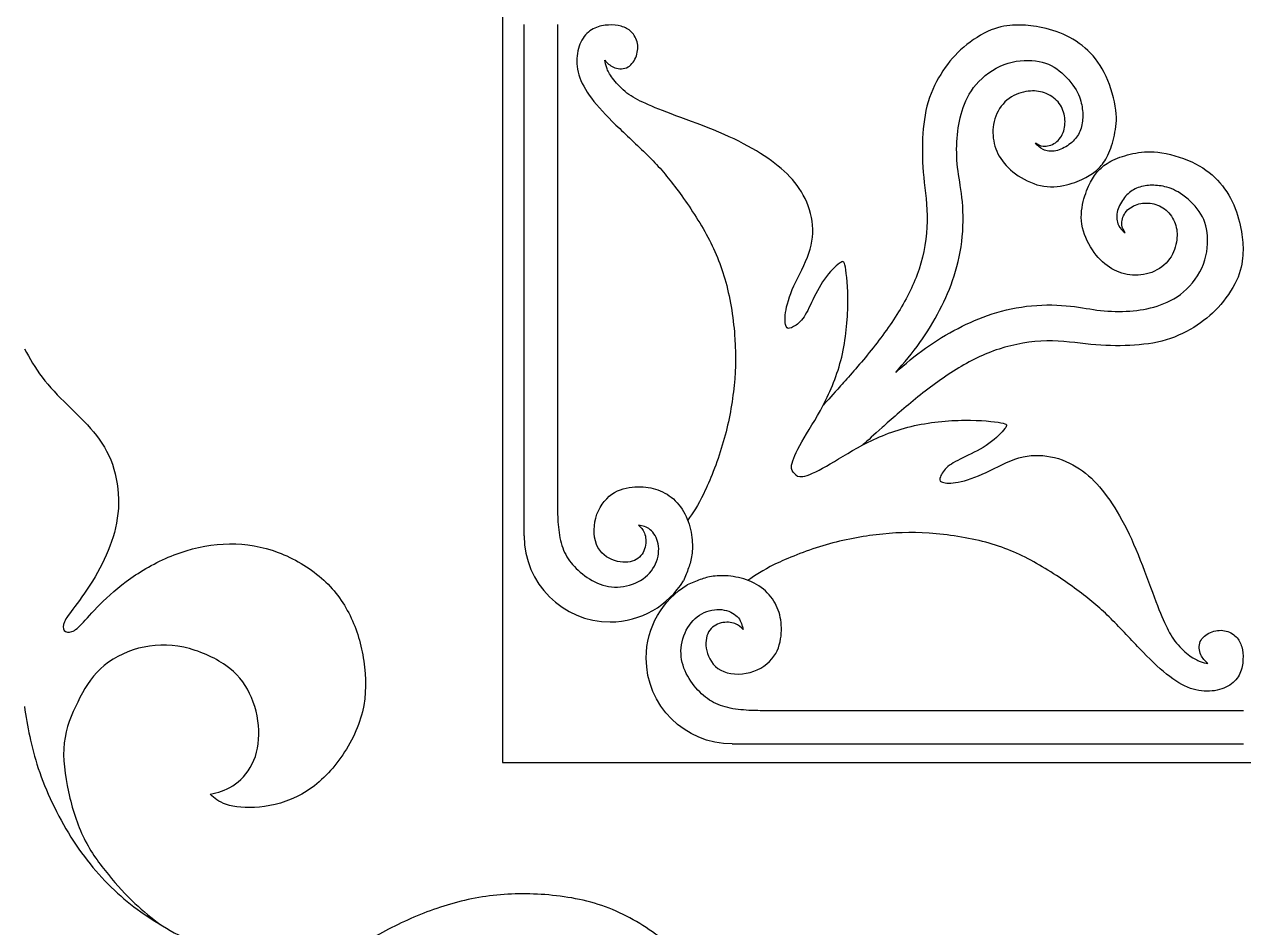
# Model space of a CAD drawing. Extents: x -97 to 91, y -16 to 189.
# Drawn here: x -5 to 54.7, y 106.5 to 150.8 of the extents above; entities that cross this region are included whole.
import ezdxf

# ---------------------------------------------------------------- set-up
doc = ezdxf.new("R2010")
doc.units = 0
doc.header["$MEASUREMENT"] = 0
doc.layers.add('LAYER_1', color=7, linetype='CONTINUOUS')

msp = doc.modelspace()

# ---------------------------------------------------------------- linework, layer by layer
at = {"layer": 'LAYER_1'}
msp.add_lwpolyline([(18.4134, 114.6116), (90.7518, 114.6116), (90.7518, 186.95), (18.4134, 186.95), (18.4134, 114.6116)], close=True, dxfattribs=at)
for points in [[(19.4743, 125.7038), (19.4743, 125.7038), (19.4743, 150.7553), (19.4743, 150.7553)], [(21.1009, 150.7553), (21.1009, 150.7553), (21.1009, 127.5916), (21.1009, 127.5916)], [(26.6418, 122.7105), (26.6418, 122.7105), (26.6682, 122.6845), (26.6682, 122.6845)], [(54.7128, 117.1434), (54.7128, 117.1434), (31.5491, 117.1434), (31.5491, 117.1434)], [(29.6613, 115.5168), (29.6613, 115.5168), (54.7128, 115.5168), (54.7128, 115.5168)]]:
    msp.add_open_spline(points, degree=3, dxfattribs=at)
for points, knots in [([(32.7207, 128.7633), (32.6264, 128.8424), (32.5321, 128.9215), (32.5733, 129.1655), (32.5733, 129.1655), (32.6145, 129.4096), (32.7913, 129.8186), (33.0765, 130.3184), (33.0765, 130.3184), (33.3617, 130.8182), (33.7555, 131.4089), (34.119, 132.1031), (34.119, 132.1031), (34.4826, 132.7973), (34.8158, 133.595), (35.0253, 134.4659), (35.0253, 134.4659), (35.2348, 135.3368), (35.3206, 136.281), (35.3282, 137.0812), (35.3282, 137.0812), (35.3358, 137.8814), (35.2651, 138.5378), (35.2045, 138.8659), (35.2045, 138.8659), (35.144, 139.1941), (35.0934, 139.1941), (34.9168, 139.0553), (34.9168, 139.0553), (34.7401, 138.9164), (34.4371, 138.6387), (34.1821, 138.2828), (34.1821, 138.2828), (33.9272, 137.9269), (33.7202, 137.4927), (33.546, 137.1292), (33.546, 137.1292), (33.3719, 136.7657), (33.2304, 136.4728), (33.0614, 136.2709), (33.0614, 136.2709), (32.8922, 136.069), (32.6953, 135.9579), (32.5615, 135.9023), (32.5615, 135.9023), (32.4277, 135.8468), (32.357, 135.8468), (32.3065, 135.9604), (32.3065, 135.9604), (32.2561, 136.0739), (32.2258, 136.3012), (32.2762, 136.6445), (32.2762, 136.6445), (32.3267, 136.9878), (32.458, 137.4472), (32.6852, 137.9546), (32.6852, 137.9546), (32.9124, 138.462), (33.2355, 139.0174), (33.4198, 139.5526), (33.4198, 139.5526), (33.604, 140.0877), (33.6495, 140.6027), (33.5763, 141.1126), (33.5763, 141.1126), (33.5031, 141.6225), (33.3112, 142.1274), (33.0512, 142.5591), (33.0512, 142.5591), (32.7913, 142.9907), (32.463, 143.3492), (32.0642, 143.6925), (32.0642, 143.6925), (31.6654, 144.0359), (31.1958, 144.364), (30.643, 144.6796), (30.643, 144.6796), (30.0902, 144.9951), (29.454, 145.2981), (28.7497, 145.5858), (28.7497, 145.5858), (28.0454, 145.8736), (27.2729, 146.1463), (26.6722, 146.3709), (26.6722, 146.3709), (26.0713, 146.5956), (25.6421, 146.7723), (25.29, 146.9401), (25.29, 146.9401), (24.9378, 147.108), (24.6626, 147.2671), (24.4152, 147.4678), (24.4152, 147.4678), (24.1678, 147.6685), (23.9481, 147.9109), (23.798, 148.1153), (23.798, 148.1153), (23.6477, 148.3198), (23.567, 148.4865), (23.5152, 148.6291), (23.5152, 148.6291), (23.4635, 148.7717), (23.4407, 148.8904), (23.418, 149.009), (23.418, 149.009), (23.5392, 148.8727), (23.6604, 148.7363), (23.8471, 148.6556), (23.8471, 148.6556), (24.034, 148.5748), (24.2864, 148.5495), (24.4883, 148.6341), (24.4883, 148.6341), (24.6903, 148.7186), (24.8418, 148.913), (24.9352, 149.1326), (24.9352, 149.1326), (25.0286, 149.3523), (25.064, 149.5972), (25.0223, 149.8206), (25.0223, 149.8206), (24.9807, 150.0439), (24.862, 150.246), (24.7206, 150.3873), (24.7206, 150.3873), (24.5793, 150.5287), (24.4152, 150.6094), (24.2284, 150.6606), (24.2284, 150.6606), (24.0416, 150.7119), (23.832, 150.7336), (23.6086, 150.7248), (23.6086, 150.7248), (23.3852, 150.716), (23.1479, 150.6765), (22.9283, 150.5749), (22.9283, 150.5749), (22.7087, 150.4732), (22.5067, 150.309), (22.3552, 150.0768), (22.3552, 150.0768), (22.2038, 149.8446), (22.1028, 149.5441), (22.0687, 149.2122), (22.0687, 149.2122), (22.0346, 148.8803), (22.0675, 148.5167), (22.1987, 148.1456), (22.1987, 148.1456), (22.33, 147.7745), (22.5597, 147.3959), (22.8904, 146.9844), (22.8904, 146.9844), (23.2211, 146.5729), (23.6528, 146.1286), (24.1513, 145.6503), (24.1513, 145.6503), (24.6499, 145.1719), (25.2154, 144.6594), (25.6963, 144.1672), (25.6963, 144.1672), (26.1772, 143.6749), (26.5735, 143.2029), (27.0254, 142.5895), (27.0254, 142.5895), (27.4773, 141.976), (27.9847, 141.2212), (28.3949, 140.4752), (28.3949, 140.4752), (28.8051, 139.7293), (29.1181, 138.9921), (29.3504, 138.1263), (29.3504, 138.1263), (29.5826, 137.2604), (29.7341, 136.2658), (29.7947, 135.3546), (29.7947, 135.3546), (29.8553, 134.4433), (29.8249, 133.6152), (29.7215, 132.7595), (29.7215, 132.7595), (29.618, 131.9038), (29.4412, 131.0202), (29.1787, 130.1442), (29.1787, 130.1442), (28.9162, 129.2683), (28.5678, 128.3999), (28.2714, 127.7901), (28.2714, 127.7901), (27.975, 127.1804), (27.7305, 126.8293), (27.486, 126.4782)], [0, 0, 0, 0, 0.0204082, 0.0204082, 0.0204082, 0.0204082, 0.0408163, 0.0408163, 0.0408163, 0.0408163, 0.0612245, 0.0612245, 0.0612245, 0.0612245, 0.0816327, 0.0816327, 0.0816327, 0.0816327, 0.1020408, 0.1020408, 0.1020408, 0.1020408, 0.122449, 0.122449, 0.122449, 0.122449, 0.1428571, 0.1428571, 0.1428571, 0.1428571, 0.1632653, 0.1632653, 0.1632653, 0.1632653, 0.1836735, 0.1836735, 0.1836735, 0.1836735, 0.2040816, 0.2040816, 0.2040816, 0.2040816, 0.2244898, 0.2244898, 0.2244898, 0.2244898, 0.244898, 0.244898, 0.244898, 0.244898, 0.2653061, 0.2653061, 0.2653061, 0.2653061, 0.2857143, 0.2857143, 0.2857143, 0.2857143, 0.3061224, 0.3061224, 0.3061224, 0.3061224, 0.3265306, 0.3265306, 0.3265306, 0.3265306, 0.3469388, 0.3469388, 0.3469388, 0.3469388, 0.3673469, 0.3673469, 0.3673469, 0.3673469, 0.3877551, 0.3877551, 0.3877551, 0.3877551, 0.4081633, 0.4081633, 0.4081633, 0.4081633, 0.4285714, 0.4285714, 0.4285714, 0.4285714, 0.4489796, 0.4489796, 0.4489796, 0.4489796, 0.4693878, 0.4693878, 0.4693878, 0.4693878, 0.4897959, 0.4897959, 0.4897959, 0.4897959, 0.5102041, 0.5102041, 0.5102041, 0.5102041, 0.5306122, 0.5306122, 0.5306122, 0.5306122, 0.5510204, 0.5510204, 0.5510204, 0.5510204, 0.5714286, 0.5714286, 0.5714286, 0.5714286, 0.5918367, 0.5918367, 0.5918367, 0.5918367, 0.6122449, 0.6122449, 0.6122449, 0.6122449, 0.6326531, 0.6326531, 0.6326531, 0.6326531, 0.6530612, 0.6530612, 0.6530612, 0.6530612, 0.6734694, 0.6734694, 0.6734694, 0.6734694, 0.6938776, 0.6938776, 0.6938776, 0.6938776, 0.7142857, 0.7142857, 0.7142857, 0.7142857, 0.7346939, 0.7346939, 0.7346939, 0.7346939, 0.755102, 0.755102, 0.755102, 0.755102, 0.7755102, 0.7755102, 0.7755102, 0.7755102, 0.7959184, 0.7959184, 0.7959184, 0.7959184, 0.8163265, 0.8163265, 0.8163265, 0.8163265, 0.8367347, 0.8367347, 0.8367347, 0.8367347, 0.8571429, 0.8571429, 0.8571429, 0.8571429, 0.877551, 0.877551, 0.877551, 0.877551, 0.8979592, 0.8979592, 0.8979592, 0.8979592, 0.9183673, 0.9183673, 0.9183673, 0.9183673, 0.9387755, 0.9387755, 0.9387755, 0.9387755, 0.9591837, 0.9591837, 0.9591837, 0.9591837, 1, 1, 1, 1]), ([(37.6697, 133.7123), (38.079, 134.1864), (38.4883, 134.6607), (38.8545, 135.1704), (38.8545, 135.1704), (39.2208, 135.6801), (39.5439, 136.2254), (39.8241, 136.7656), (39.8241, 136.7656), (40.1043, 137.3058), (40.3416, 137.8411), (40.5335, 138.4393), (40.5335, 138.4393), (40.7253, 139.0376), (40.8717, 139.699), (40.9348, 140.3679), (40.9348, 140.3679), (40.9979, 141.0369), (40.9777, 141.7135), (40.9172, 142.2738), (40.9172, 142.2738), (40.8566, 142.8342), (40.7556, 143.2786), (40.7026, 143.7481), (40.7026, 143.7481), (40.6496, 144.2176), (40.6445, 144.7124), (40.6773, 145.1769), (40.6773, 145.1769), (40.7102, 145.6413), (40.7809, 146.0755), (40.9197, 146.5173), (40.9197, 146.5173), (41.0585, 146.959), (41.2655, 147.4084), (41.6139, 147.8148), (41.6139, 147.8148), (41.9622, 148.2212), (42.452, 148.5848), (42.9771, 148.7867), (42.9771, 148.7867), (43.5021, 148.9887), (44.0626, 149.0291), (44.5245, 148.9685), (44.5245, 148.9685), (44.9865, 148.9079), (45.35, 148.7463), (45.6832, 148.4838), (45.6832, 148.4838), (46.0164, 148.2213), (46.3194, 147.8577), (46.5055, 147.5428), (46.5055, 147.5428), (46.6917, 147.2279), (46.7612, 146.9616), (46.7996, 146.7149), (46.7996, 146.7149), (46.8381, 146.4681), (46.8457, 146.2409), (46.8179, 146.0137), (46.8179, 146.0137), (46.7901, 145.7865), (46.727, 145.5593), (46.6173, 145.365), (46.6173, 145.365), (46.5074, 145.1706), (46.3509, 145.009), (46.1591, 144.8677), (46.1591, 144.8677), (45.9672, 144.7263), (45.74, 144.6051), (45.5116, 144.5609), (45.5116, 144.5609), (45.2831, 144.5167), (45.0534, 144.5496), (44.8868, 144.6278), (44.8868, 144.6278), (44.7202, 144.7061), (44.6167, 144.8298), (44.5132, 144.9535), (44.5132, 144.9535), (44.6217, 144.8803), (44.7303, 144.807), (44.9006, 144.7944), (44.9006, 144.7944), (45.071, 144.7818), (45.3033, 144.8298), (45.4914, 144.961), (45.4914, 144.961), (45.6794, 145.0923), (45.8233, 145.3069), (45.899, 145.5404), (45.899, 145.5404), (45.9748, 145.7739), (45.9824, 146.0264), (45.937, 146.2725), (45.937, 146.2725), (45.8915, 146.5186), (45.793, 146.7585), (45.6214, 146.9566), (45.6214, 146.9566), (45.4497, 147.1547), (45.2049, 147.3113), (44.9562, 147.4021), (44.9562, 147.4021), (44.7076, 147.493), (44.4551, 147.5183), (44.1573, 147.4804), (44.1573, 147.4804), (43.8594, 147.4425), (43.516, 147.3415), (43.227, 147.132), (43.227, 147.132), (42.938, 146.9225), (42.7032, 146.6044), (42.5707, 146.2573), (42.5707, 146.2573), (42.4382, 145.9102), (42.4078, 145.5341), (42.452, 145.1807), (42.452, 145.1807), (42.4962, 144.8273), (42.6149, 144.4966), (42.818, 144.1874), (42.818, 144.1874), (43.0212, 143.8781), (43.3091, 143.5903), (43.6738, 143.3455), (43.6738, 143.3455), (44.0386, 143.1006), (44.4804, 142.8986), (44.9221, 142.8317), (44.9221, 142.8317), (45.3639, 142.7648), (45.8057, 142.833), (46.1755, 142.9365), (46.1755, 142.9365), (46.5453, 143.04), (46.8432, 143.1789), (47.0727, 143.3065), (47.0727, 143.3065), (47.3022, 143.4341), (47.4635, 143.5507), (47.6212, 143.7122), (47.6212, 143.7122), (47.7789, 143.8738), (47.9334, 144.0804), (48.0648, 144.3566), (48.0648, 144.3566), (48.1962, 144.6329), (48.3048, 144.9788), (48.3843, 145.3359), (48.3843, 145.3359), (48.4638, 145.6931), (48.5143, 146.0617), (48.4512, 146.5615), (48.4512, 146.5615), (48.3881, 147.0613), (48.2114, 147.6924), (47.9741, 148.2112), (47.9741, 148.2112), (47.7368, 148.7299), (47.4389, 149.1364), (47.083, 149.4747), (47.083, 149.4747), (46.727, 149.8129), (46.313, 150.083), (45.8701, 150.2749), (45.8701, 150.2749), (45.427, 150.4667), (44.9549, 150.5804), (44.5687, 150.6474), (44.5687, 150.6474), (44.1825, 150.7144), (43.8821, 150.7349), (43.5325, 150.7222), (43.5325, 150.7222), (43.1828, 150.7096), (42.784, 150.6639), (42.3397, 150.482), (42.3397, 150.482), (41.8954, 150.3001), (41.4056, 149.982), (41.0005, 149.6375), (41.0005, 149.6375), (40.5953, 149.2929), (40.2747, 148.9218), (39.9832, 148.4788), (39.9832, 148.4788), (39.6916, 148.0358), (39.429, 147.5207), (39.2612, 146.9604), (39.2612, 146.9604), (39.0934, 146.4), (39.0201, 145.7941), (38.9911, 145.1782), (38.9911, 145.1782), (38.9621, 144.5622), (38.9772, 143.9362), (39.0428, 143.2647), (39.0428, 143.2647), (39.1085, 142.5932), (39.2246, 141.8763), (39.212, 141.1089), (39.212, 141.1089), (39.1994, 140.3415), (39.058, 139.5236), (38.8156, 138.7764), (38.8156, 138.7764), (38.5733, 138.0292), (38.23, 137.3526), (37.8084, 136.6736), (37.8084, 136.6736), (37.3868, 135.9945), (36.887, 135.3129), (36.3771, 134.6818), (36.3771, 134.6818), (35.8672, 134.0507), (35.3472, 133.4701), (34.9692, 133.0488), (34.9692, 133.0488), (34.5911, 132.6274), (34.3551, 132.3653), (34.119, 132.1031)], [0, 0, 0, 0, 0.0175439, 0.0175439, 0.0175439, 0.0175439, 0.0350877, 0.0350877, 0.0350877, 0.0350877, 0.0526316, 0.0526316, 0.0526316, 0.0526316, 0.0701754, 0.0701754, 0.0701754, 0.0701754, 0.0877193, 0.0877193, 0.0877193, 0.0877193, 0.1052632, 0.1052632, 0.1052632, 0.1052632, 0.122807, 0.122807, 0.122807, 0.122807, 0.1403509, 0.1403509, 0.1403509, 0.1403509, 0.1578947, 0.1578947, 0.1578947, 0.1578947, 0.1754386, 0.1754386, 0.1754386, 0.1754386, 0.1929825, 0.1929825, 0.1929825, 0.1929825, 0.2105263, 0.2105263, 0.2105263, 0.2105263, 0.2280702, 0.2280702, 0.2280702, 0.2280702, 0.245614, 0.245614, 0.245614, 0.245614, 0.2631579, 0.2631579, 0.2631579, 0.2631579, 0.2807018, 0.2807018, 0.2807018, 0.2807018, 0.2982456, 0.2982456, 0.2982456, 0.2982456, 0.3157895, 0.3157895, 0.3157895, 0.3157895, 0.3333333, 0.3333333, 0.3333333, 0.3333333, 0.3508772, 0.3508772, 0.3508772, 0.3508772, 0.3684211, 0.3684211, 0.3684211, 0.3684211, 0.3859649, 0.3859649, 0.3859649, 0.3859649, 0.4035088, 0.4035088, 0.4035088, 0.4035088, 0.4210526, 0.4210526, 0.4210526, 0.4210526, 0.4385965, 0.4385965, 0.4385965, 0.4385965, 0.4561404, 0.4561404, 0.4561404, 0.4561404, 0.4736842, 0.4736842, 0.4736842, 0.4736842, 0.4912281, 0.4912281, 0.4912281, 0.4912281, 0.5087719, 0.5087719, 0.5087719, 0.5087719, 0.5263158, 0.5263158, 0.5263158, 0.5263158, 0.5438596, 0.5438596, 0.5438596, 0.5438596, 0.5614035, 0.5614035, 0.5614035, 0.5614035, 0.5789474, 0.5789474, 0.5789474, 0.5789474, 0.5964912, 0.5964912, 0.5964912, 0.5964912, 0.6140351, 0.6140351, 0.6140351, 0.6140351, 0.6315789, 0.6315789, 0.6315789, 0.6315789, 0.6491228, 0.6491228, 0.6491228, 0.6491228, 0.6666667, 0.6666667, 0.6666667, 0.6666667, 0.6842105, 0.6842105, 0.6842105, 0.6842105, 0.7017544, 0.7017544, 0.7017544, 0.7017544, 0.7192982, 0.7192982, 0.7192982, 0.7192982, 0.7368421, 0.7368421, 0.7368421, 0.7368421, 0.754386, 0.754386, 0.754386, 0.754386, 0.7719298, 0.7719298, 0.7719298, 0.7719298, 0.7894737, 0.7894737, 0.7894737, 0.7894737, 0.8070175, 0.8070175, 0.8070175, 0.8070175, 0.8245614, 0.8245614, 0.8245614, 0.8245614, 0.8421053, 0.8421053, 0.8421053, 0.8421053, 0.8596491, 0.8596491, 0.8596491, 0.8596491, 0.877193, 0.877193, 0.877193, 0.877193, 0.8947368, 0.8947368, 0.8947368, 0.8947368, 0.9122807, 0.9122807, 0.9122807, 0.9122807, 0.9298246, 0.9298246, 0.9298246, 0.9298246, 0.9473684, 0.9473684, 0.9473684, 0.9473684, 0.9649123, 0.9649123, 0.9649123, 0.9649123, 1, 1, 1, 1]), ([(37.6698, 133.7122), (38.1439, 134.1215), (38.6182, 134.5308), (39.1279, 134.897), (39.1279, 134.897), (39.6376, 135.2633), (40.1829, 135.5865), (40.7231, 135.8666), (40.7231, 135.8666), (41.2633, 136.1468), (41.7985, 136.3841), (42.3968, 136.576), (42.3968, 136.576), (42.9951, 136.7678), (43.6565, 136.9142), (44.3254, 136.9773), (44.3254, 136.9773), (44.9944, 137.0405), (45.671, 137.0203), (46.2313, 136.9597), (46.2313, 136.9597), (46.7917, 136.8991), (47.2361, 136.7981), (47.7056, 136.7451), (47.7056, 136.7451), (48.1751, 136.6921), (48.6699, 136.687), (49.1344, 136.7198), (49.1344, 136.7198), (49.5988, 136.7527), (50.033, 136.8234), (50.4748, 136.9622), (50.4748, 136.9622), (50.9165, 137.101), (51.3659, 137.308), (51.7723, 137.6564), (51.7723, 137.6564), (52.1787, 138.0047), (52.5423, 138.4945), (52.7442, 139.0196), (52.7442, 139.0196), (52.9462, 139.5447), (52.9865, 140.1051), (52.926, 140.567), (52.926, 140.567), (52.8654, 141.029), (52.7038, 141.3925), (52.4413, 141.7257), (52.4413, 141.7257), (52.1788, 142.0589), (51.8152, 142.3619), (51.5003, 142.548), (51.5003, 142.548), (51.1854, 142.7342), (50.9191, 142.8037), (50.6724, 142.8421), (50.6724, 142.8421), (50.4256, 142.8806), (50.1984, 142.8882), (49.9712, 142.8605), (49.9712, 142.8605), (49.744, 142.8327), (49.5168, 142.7695), (49.3225, 142.6598), (49.3225, 142.6598), (49.1281, 142.55), (48.9665, 142.3934), (48.8252, 142.2016), (48.8252, 142.2016), (48.6838, 142.0097), (48.5626, 141.7825), (48.5184, 141.5541), (48.5184, 141.5541), (48.4742, 141.3256), (48.5071, 141.0959), (48.5853, 140.9293), (48.5853, 140.9293), (48.6636, 140.7627), (48.7873, 140.6592), (48.911, 140.5557), (48.911, 140.5557), (48.8378, 140.6642), (48.7645, 140.7728), (48.7519, 140.9431), (48.7519, 140.9431), (48.7393, 141.1135), (48.7873, 141.3458), (48.9185, 141.5339), (48.9185, 141.5339), (49.0498, 141.722), (49.2644, 141.8658), (49.4979, 141.9415), (49.4979, 141.9415), (49.7314, 142.0173), (49.9838, 142.0249), (50.23, 141.9795), (50.23, 141.9795), (50.4761, 141.934), (50.716, 141.8355), (50.9141, 141.6639), (50.9141, 141.6639), (51.1122, 141.4922), (51.2688, 141.2474), (51.3596, 140.9987), (51.3596, 140.9987), (51.4505, 140.7501), (51.4758, 140.4976), (51.4379, 140.1998), (51.4379, 140.1998), (51.4, 139.9019), (51.299, 139.5585), (51.0895, 139.2695), (51.0895, 139.2695), (50.88, 138.9805), (50.5619, 138.7457), (50.2148, 138.6132), (50.2148, 138.6132), (49.8677, 138.4807), (49.4916, 138.4503), (49.1382, 138.4945), (49.1382, 138.4945), (48.7848, 138.5387), (48.4541, 138.6574), (48.1448, 138.8605), (48.1448, 138.8605), (47.8356, 139.0637), (47.5478, 139.3516), (47.303, 139.7163), (47.303, 139.7163), (47.0581, 140.0811), (46.8561, 140.5229), (46.7892, 140.9646), (46.7892, 140.9646), (46.7223, 141.4064), (46.7905, 141.8482), (46.894, 142.218), (46.894, 142.218), (46.9975, 142.5878), (47.1364, 142.8857), (47.264, 143.1152), (47.264, 143.1152), (47.3916, 143.3447), (47.5082, 143.506), (47.6697, 143.6637), (47.6697, 143.6637), (47.8313, 143.8214), (48.0379, 143.9759), (48.3141, 144.1073), (48.3141, 144.1073), (48.5904, 144.2387), (48.9363, 144.3473), (49.2934, 144.4268), (49.2934, 144.4268), (49.6506, 144.5063), (50.0192, 144.5569), (50.519, 144.4937), (50.519, 144.4937), (51.0188, 144.4306), (51.6499, 144.2539), (52.1687, 144.0166), (52.1687, 144.0166), (52.6874, 143.7793), (53.0939, 143.4814), (53.4321, 143.1255), (53.4321, 143.1255), (53.7704, 142.7695), (54.0405, 142.3555), (54.2323, 141.9126), (54.2323, 141.9126), (54.4242, 141.4695), (54.5379, 140.9974), (54.6049, 140.6112), (54.6049, 140.6112), (54.6719, 140.225), (54.6924, 139.9246), (54.6797, 139.575), (54.6797, 139.575), (54.6671, 139.2254), (54.6214, 138.8265), (54.4395, 138.3822), (54.4395, 138.3822), (54.2576, 137.9379), (53.9395, 137.4481), (53.595, 137.043), (53.595, 137.043), (53.2504, 136.6379), (52.8793, 136.3172), (52.4363, 136.0257), (52.4363, 136.0257), (51.9933, 135.7342), (51.4782, 135.4716), (50.9179, 135.3037), (50.9179, 135.3037), (50.3575, 135.1359), (49.7516, 135.0626), (49.1357, 135.0336), (49.1357, 135.0336), (48.5197, 135.0046), (47.8936, 135.0197), (47.2222, 135.0854), (47.2222, 135.0854), (46.5507, 135.151), (45.8338, 135.2671), (45.0664, 135.2545), (45.0664, 135.2545), (44.299, 135.2419), (43.4811, 135.1005), (42.7339, 134.8582), (42.7339, 134.8582), (41.9867, 134.6158), (41.3101, 134.2725), (40.6311, 133.8509), (40.6311, 133.8509), (39.952, 133.4293), (39.2704, 132.9295), (38.6393, 132.4196), (38.6393, 132.4196), (38.0082, 131.9097), (37.4276, 131.3897), (37.0063, 131.0117), (37.0063, 131.0117), (36.5849, 130.6336), (36.3227, 130.3976), (36.0606, 130.1615)], [0, 0, 0, 0, 0.0175439, 0.0175439, 0.0175439, 0.0175439, 0.0350877, 0.0350877, 0.0350877, 0.0350877, 0.0526316, 0.0526316, 0.0526316, 0.0526316, 0.0701754, 0.0701754, 0.0701754, 0.0701754, 0.0877193, 0.0877193, 0.0877193, 0.0877193, 0.1052632, 0.1052632, 0.1052632, 0.1052632, 0.122807, 0.122807, 0.122807, 0.122807, 0.1403509, 0.1403509, 0.1403509, 0.1403509, 0.1578947, 0.1578947, 0.1578947, 0.1578947, 0.1754386, 0.1754386, 0.1754386, 0.1754386, 0.1929825, 0.1929825, 0.1929825, 0.1929825, 0.2105263, 0.2105263, 0.2105263, 0.2105263, 0.2280702, 0.2280702, 0.2280702, 0.2280702, 0.245614, 0.245614, 0.245614, 0.245614, 0.2631579, 0.2631579, 0.2631579, 0.2631579, 0.2807018, 0.2807018, 0.2807018, 0.2807018, 0.2982456, 0.2982456, 0.2982456, 0.2982456, 0.3157895, 0.3157895, 0.3157895, 0.3157895, 0.3333333, 0.3333333, 0.3333333, 0.3333333, 0.3508772, 0.3508772, 0.3508772, 0.3508772, 0.3684211, 0.3684211, 0.3684211, 0.3684211, 0.3859649, 0.3859649, 0.3859649, 0.3859649, 0.4035088, 0.4035088, 0.4035088, 0.4035088, 0.4210526, 0.4210526, 0.4210526, 0.4210526, 0.4385965, 0.4385965, 0.4385965, 0.4385965, 0.4561404, 0.4561404, 0.4561404, 0.4561404, 0.4736842, 0.4736842, 0.4736842, 0.4736842, 0.4912281, 0.4912281, 0.4912281, 0.4912281, 0.5087719, 0.5087719, 0.5087719, 0.5087719, 0.5263158, 0.5263158, 0.5263158, 0.5263158, 0.5438596, 0.5438596, 0.5438596, 0.5438596, 0.5614035, 0.5614035, 0.5614035, 0.5614035, 0.5789474, 0.5789474, 0.5789474, 0.5789474, 0.5964912, 0.5964912, 0.5964912, 0.5964912, 0.6140351, 0.6140351, 0.6140351, 0.6140351, 0.6315789, 0.6315789, 0.6315789, 0.6315789, 0.6491228, 0.6491228, 0.6491228, 0.6491228, 0.6666667, 0.6666667, 0.6666667, 0.6666667, 0.6842105, 0.6842105, 0.6842105, 0.6842105, 0.7017544, 0.7017544, 0.7017544, 0.7017544, 0.7192982, 0.7192982, 0.7192982, 0.7192982, 0.7368421, 0.7368421, 0.7368421, 0.7368421, 0.754386, 0.754386, 0.754386, 0.754386, 0.7719298, 0.7719298, 0.7719298, 0.7719298, 0.7894737, 0.7894737, 0.7894737, 0.7894737, 0.8070175, 0.8070175, 0.8070175, 0.8070175, 0.8245614, 0.8245614, 0.8245614, 0.8245614, 0.8421053, 0.8421053, 0.8421053, 0.8421053, 0.8596491, 0.8596491, 0.8596491, 0.8596491, 0.877193, 0.877193, 0.877193, 0.877193, 0.8947368, 0.8947368, 0.8947368, 0.8947368, 0.9122807, 0.9122807, 0.9122807, 0.9122807, 0.9298246, 0.9298246, 0.9298246, 0.9298246, 0.9473684, 0.9473684, 0.9473684, 0.9473684, 0.9649123, 0.9649123, 0.9649123, 0.9649123, 1, 1, 1, 1]), ([(-5.0074, 134.8657), (-4.7497, 134.4012), (-4.4921, 133.9367), (-4.1411, 133.4748), (-4.1411, 133.4748), (-3.7901, 133.0128), (-3.3458, 132.5534), (-2.899, 132.1167), (-2.899, 132.1167), (-2.4522, 131.68), (-2.0028, 131.266), (-1.6166, 130.799), (-1.6166, 130.799), (-1.2304, 130.3319), (-0.9073, 129.8119), (-0.6952, 129.2111), (-0.6952, 129.2111), (-0.4832, 128.6103), (-0.3822, 127.9287), (-0.3948, 127.2825), (-0.3948, 127.2825), (-0.4074, 126.6362), (-0.5337, 126.0253), (-0.7356, 125.4296), (-0.7356, 125.4296), (-0.9376, 124.8338), (-1.2153, 124.2532), (-1.5459, 123.6979), (-1.5459, 123.6979), (-1.8766, 123.1425), (-2.2604, 122.6123), (-2.533, 122.2463), (-2.533, 122.2463), (-2.8056, 121.8803), (-2.9672, 121.6783), (-3.048, 121.4991), (-3.048, 121.4991), (-3.1288, 121.3199), (-3.1288, 121.1633), (-3.0556, 121.0725), (-3.0556, 121.0725), (-2.9823, 120.9816), (-2.8359, 120.9563), (-2.6794, 121.0169), (-2.6794, 121.0169), (-2.5229, 121.0775), (-2.3563, 121.2239), (-2.1165, 121.4789), (-2.1165, 121.4789), (-1.8766, 121.7338), (-1.5636, 122.0974), (-1.1446, 122.5063), (-1.1446, 122.5063), (-0.7255, 122.9153), (-0.2004, 123.3697), (0.4407, 123.7937), (0.4407, 123.7937), (1.0819, 124.2179), (1.8393, 124.6117), (2.6269, 124.8843), (2.6269, 124.8843), (3.4145, 125.1569), (4.2324, 125.3084), (5.0402, 125.316), (5.0402, 125.316), (5.848, 125.3236), (6.6457, 125.1872), (7.4181, 124.8995), (7.4181, 124.8995), (8.1906, 124.6117), (8.9378, 124.1724), (9.5411, 123.6423), (9.5411, 123.6423), (10.1444, 123.1122), (10.6039, 122.4912), (10.9422, 121.8071), (10.9422, 121.8071), (11.2804, 121.1229), (11.4976, 120.3757), (11.6162, 119.578), (11.6162, 119.578), (11.7348, 118.7804), (11.755, 117.9321), (11.5506, 117.0915), (11.5506, 117.0915), (11.3461, 116.2509), (10.9169, 115.4178), (10.3969, 114.7161), (10.3969, 114.7161), (9.8769, 114.0143), (9.266, 113.4437), (8.587, 113.0626), (8.587, 113.0626), (7.9079, 112.6814), (7.1607, 112.4896), (6.5018, 112.4265), (6.5018, 112.4265), (5.843, 112.3634), (5.2724, 112.429), (4.8862, 112.5552), (4.8862, 112.5552), (4.5, 112.6814), (4.298, 112.8682), (4.0961, 113.055), (4.0961, 113.055), (4.4646, 113.1459), (4.8332, 113.2368), (5.1967, 113.4665), (5.1967, 113.4665), (5.5602, 113.6962), (5.9187, 114.0648), (6.1534, 114.5368), (6.1534, 114.5368), (6.3882, 115.0089), (6.4993, 115.5845), (6.474, 116.1954), (6.474, 116.1954), (6.4488, 116.8063), (6.2872, 117.4525), (6.0272, 117.9952), (6.0272, 117.9952), (5.7672, 118.538), (5.4087, 118.9772), (4.8534, 119.366), (4.8534, 119.366), (4.298, 119.7547), (3.5457, 120.093), (2.796, 120.252), (2.796, 120.252), (2.0463, 120.4111), (1.299, 120.3909), (0.5897, 120.2016), (0.5897, 120.2016), (-0.1196, 120.0122), (-0.7912, 119.6537), (-1.2859, 119.1943), (-1.2859, 119.1943), (-1.7807, 118.7349), (-2.0988, 118.1745), (-2.3967, 117.5686), (-2.3967, 117.5686), (-2.6945, 116.9628), (-2.9722, 116.3115), (-3.0555, 115.5668), (-3.0555, 115.5668), (-3.1388, 114.8221), (-3.0277, 113.984), (-2.8485, 113.1712), (-2.8485, 113.1712), (-2.6693, 112.3583), (-2.4219, 111.5707), (-2.0862, 110.8917), (-2.0862, 110.8917), (-1.7505, 110.2126), (-1.3263, 109.642), (-0.8947, 109.117), (-0.8947, 109.117), (-0.463, 108.5919), (-0.0238, 108.1123), (0.4013, 107.7125), (0.4013, 107.7125), (0.8263, 107.3127), (1.2372, 106.9926), (1.648, 106.6726)], [0, 0, 0, 0, 0.0238095, 0.0238095, 0.0238095, 0.0238095, 0.047619, 0.047619, 0.047619, 0.047619, 0.0714286, 0.0714286, 0.0714286, 0.0714286, 0.0952381, 0.0952381, 0.0952381, 0.0952381, 0.1190476, 0.1190476, 0.1190476, 0.1190476, 0.1428571, 0.1428571, 0.1428571, 0.1428571, 0.1666667, 0.1666667, 0.1666667, 0.1666667, 0.1904762, 0.1904762, 0.1904762, 0.1904762, 0.2142857, 0.2142857, 0.2142857, 0.2142857, 0.2380952, 0.2380952, 0.2380952, 0.2380952, 0.2619048, 0.2619048, 0.2619048, 0.2619048, 0.2857143, 0.2857143, 0.2857143, 0.2857143, 0.3095238, 0.3095238, 0.3095238, 0.3095238, 0.3333333, 0.3333333, 0.3333333, 0.3333333, 0.3571429, 0.3571429, 0.3571429, 0.3571429, 0.3809524, 0.3809524, 0.3809524, 0.3809524, 0.4047619, 0.4047619, 0.4047619, 0.4047619, 0.4285714, 0.4285714, 0.4285714, 0.4285714, 0.452381, 0.452381, 0.452381, 0.452381, 0.4761905, 0.4761905, 0.4761905, 0.4761905, 0.5, 0.5, 0.5, 0.5, 0.5238095, 0.5238095, 0.5238095, 0.5238095, 0.547619, 0.547619, 0.547619, 0.547619, 0.5714286, 0.5714286, 0.5714286, 0.5714286, 0.5952381, 0.5952381, 0.5952381, 0.5952381, 0.6190476, 0.6190476, 0.6190476, 0.6190476, 0.6428571, 0.6428571, 0.6428571, 0.6428571, 0.6666667, 0.6666667, 0.6666667, 0.6666667, 0.6904762, 0.6904762, 0.6904762, 0.6904762, 0.7142857, 0.7142857, 0.7142857, 0.7142857, 0.7380952, 0.7380952, 0.7380952, 0.7380952, 0.7619048, 0.7619048, 0.7619048, 0.7619048, 0.7857143, 0.7857143, 0.7857143, 0.7857143, 0.8095238, 0.8095238, 0.8095238, 0.8095238, 0.8333333, 0.8333333, 0.8333333, 0.8333333, 0.8571429, 0.8571429, 0.8571429, 0.8571429, 0.8809524, 0.8809524, 0.8809524, 0.8809524, 0.9047619, 0.9047619, 0.9047619, 0.9047619, 0.9285714, 0.9285714, 0.9285714, 0.9285714, 0.952381, 0.952381, 0.952381, 0.952381, 1, 1, 1, 1]), ([(32.7208, 128.7632), (32.7999, 128.6689), (32.879, 128.5746), (33.123, 128.6158), (33.123, 128.6158), (33.3671, 128.657), (33.7761, 128.8338), (34.2759, 129.119), (34.2759, 129.119), (34.7757, 129.4042), (35.3664, 129.7981), (36.0606, 130.1615), (36.0606, 130.1615), (36.7548, 130.5251), (37.5525, 130.8583), (38.4234, 131.0678), (38.4234, 131.0678), (39.2943, 131.2773), (40.2385, 131.3631), (41.0387, 131.3707), (41.0387, 131.3707), (41.8389, 131.3783), (42.4953, 131.3076), (42.8234, 131.2471), (42.8234, 131.2471), (43.1516, 131.1865), (43.1516, 131.136), (43.0128, 130.9593), (43.0128, 130.9593), (42.8739, 130.7826), (42.5962, 130.4796), (42.2403, 130.2246), (42.2403, 130.2246), (41.8844, 129.9697), (41.4502, 129.7627), (41.0867, 129.5885), (41.0867, 129.5885), (40.7232, 129.4144), (40.4303, 129.2729), (40.2284, 129.1039), (40.2284, 129.1039), (40.0264, 128.9347), (39.9153, 128.7378), (39.8598, 128.604), (39.8598, 128.604), (39.8043, 128.4702), (39.8043, 128.3995), (39.9179, 128.349), (39.9179, 128.349), (40.0314, 128.2986), (40.2587, 128.2683), (40.602, 128.3187), (40.602, 128.3187), (40.9453, 128.3692), (41.4047, 128.5005), (41.9121, 128.7277), (41.9121, 128.7277), (42.4195, 128.9549), (42.9749, 129.278), (43.5101, 129.4623), (43.5101, 129.4623), (44.0452, 129.6466), (44.5602, 129.692), (45.0701, 129.6188), (45.0701, 129.6188), (45.58, 129.5456), (46.0849, 129.3537), (46.5165, 129.0937), (46.5165, 129.0937), (46.9482, 128.8338), (47.3067, 128.5055), (47.65, 128.1067), (47.65, 128.1067), (47.9933, 127.7079), (48.3215, 127.2383), (48.6371, 126.6855), (48.6371, 126.6855), (48.9526, 126.1327), (49.2555, 125.4965), (49.5433, 124.7922), (49.5433, 124.7922), (49.8311, 124.0879), (50.1037, 123.3154), (50.3284, 122.7147), (50.3284, 122.7147), (50.5531, 122.1139), (50.7298, 121.6846), (50.8976, 121.3325), (50.8976, 121.3325), (51.0655, 120.9803), (51.2246, 120.7051), (51.4253, 120.4577), (51.4253, 120.4577), (51.626, 120.2103), (51.8684, 119.9906), (52.0728, 119.8405), (52.0728, 119.8405), (52.2773, 119.6903), (52.4439, 119.6095), (52.5866, 119.5577), (52.5866, 119.5577), (52.7292, 119.506), (52.8479, 119.4833), (52.9665, 119.4605), (52.9665, 119.4605), (52.8302, 119.5817), (52.6938, 119.7029), (52.6131, 119.8897), (52.6131, 119.8897), (52.5323, 120.0765), (52.507, 120.3289), (52.5915, 120.5309), (52.5915, 120.5309), (52.6761, 120.7328), (52.8705, 120.8843), (53.0901, 120.9777), (53.0901, 120.9777), (53.3098, 121.0711), (53.5546, 121.1065), (53.778, 121.0648), (53.778, 121.0648), (54.0014, 121.0232), (54.2034, 120.9045), (54.3448, 120.7631), (54.3448, 120.7631), (54.4862, 120.6218), (54.5669, 120.4577), (54.6181, 120.2709), (54.6181, 120.2709), (54.6694, 120.0841), (54.6911, 119.8745), (54.6823, 119.6511), (54.6823, 119.6511), (54.6735, 119.4277), (54.634, 119.1904), (54.5324, 118.9708), (54.5324, 118.9708), (54.4306, 118.7512), (54.2665, 118.5492), (54.0343, 118.3977), (54.0343, 118.3977), (53.8021, 118.2463), (53.5016, 118.1453), (53.1697, 118.1112), (53.1697, 118.1112), (52.8378, 118.0771), (52.4742, 118.11), (52.1031, 118.2413), (52.1031, 118.2413), (51.732, 118.3725), (51.3533, 118.6022), (50.9419, 118.9329), (50.9419, 118.9329), (50.5304, 119.2636), (50.0861, 119.6953), (49.6078, 120.1938), (49.6078, 120.1938), (49.1294, 120.6924), (48.6169, 121.2579), (48.1247, 121.7388), (48.1247, 121.7388), (47.6324, 122.2197), (47.1604, 122.616), (46.547, 123.0679), (46.547, 123.0679), (45.9335, 123.5198), (45.1786, 124.0272), (44.4327, 124.4374), (44.4327, 124.4374), (43.6868, 124.8476), (42.9496, 125.1607), (42.0838, 125.3929), (42.0838, 125.3929), (41.2179, 125.6251), (40.2233, 125.7766), (39.3121, 125.8372), (39.3121, 125.8372), (38.4008, 125.8978), (37.5727, 125.8674), (36.717, 125.764), (36.717, 125.764), (35.8613, 125.6605), (34.9777, 125.4837), (34.1017, 125.2212), (34.1017, 125.2212), (33.2258, 124.9587), (32.3574, 124.6103), (31.7476, 124.3139), (31.7476, 124.3139), (31.1379, 124.0175), (30.7868, 123.773), (30.4357, 123.5286)], [0, 0, 0, 0, 0.0204082, 0.0204082, 0.0204082, 0.0204082, 0.0408163, 0.0408163, 0.0408163, 0.0408163, 0.0612245, 0.0612245, 0.0612245, 0.0612245, 0.0816327, 0.0816327, 0.0816327, 0.0816327, 0.1020408, 0.1020408, 0.1020408, 0.1020408, 0.122449, 0.122449, 0.122449, 0.122449, 0.1428571, 0.1428571, 0.1428571, 0.1428571, 0.1632653, 0.1632653, 0.1632653, 0.1632653, 0.1836735, 0.1836735, 0.1836735, 0.1836735, 0.2040816, 0.2040816, 0.2040816, 0.2040816, 0.2244898, 0.2244898, 0.2244898, 0.2244898, 0.244898, 0.244898, 0.244898, 0.244898, 0.2653061, 0.2653061, 0.2653061, 0.2653061, 0.2857143, 0.2857143, 0.2857143, 0.2857143, 0.3061224, 0.3061224, 0.3061224, 0.3061224, 0.3265306, 0.3265306, 0.3265306, 0.3265306, 0.3469388, 0.3469388, 0.3469388, 0.3469388, 0.3673469, 0.3673469, 0.3673469, 0.3673469, 0.3877551, 0.3877551, 0.3877551, 0.3877551, 0.4081633, 0.4081633, 0.4081633, 0.4081633, 0.4285714, 0.4285714, 0.4285714, 0.4285714, 0.4489796, 0.4489796, 0.4489796, 0.4489796, 0.4693878, 0.4693878, 0.4693878, 0.4693878, 0.4897959, 0.4897959, 0.4897959, 0.4897959, 0.5102041, 0.5102041, 0.5102041, 0.5102041, 0.5306122, 0.5306122, 0.5306122, 0.5306122, 0.5510204, 0.5510204, 0.5510204, 0.5510204, 0.5714286, 0.5714286, 0.5714286, 0.5714286, 0.5918367, 0.5918367, 0.5918367, 0.5918367, 0.6122449, 0.6122449, 0.6122449, 0.6122449, 0.6326531, 0.6326531, 0.6326531, 0.6326531, 0.6530612, 0.6530612, 0.6530612, 0.6530612, 0.6734694, 0.6734694, 0.6734694, 0.6734694, 0.6938776, 0.6938776, 0.6938776, 0.6938776, 0.7142857, 0.7142857, 0.7142857, 0.7142857, 0.7346939, 0.7346939, 0.7346939, 0.7346939, 0.755102, 0.755102, 0.755102, 0.755102, 0.7755102, 0.7755102, 0.7755102, 0.7755102, 0.7959184, 0.7959184, 0.7959184, 0.7959184, 0.8163265, 0.8163265, 0.8163265, 0.8163265, 0.8367347, 0.8367347, 0.8367347, 0.8367347, 0.8571429, 0.8571429, 0.8571429, 0.8571429, 0.877551, 0.877551, 0.877551, 0.877551, 0.8979592, 0.8979592, 0.8979592, 0.8979592, 0.9183673, 0.9183673, 0.9183673, 0.9183673, 0.9387755, 0.9387755, 0.9387755, 0.9387755, 0.9591837, 0.9591837, 0.9591837, 0.9591837, 1, 1, 1, 1]), ([(21.1009, 127.5916), (21.1009, 127.372), (21.1009, 127.1524), (21.1084, 126.8634), (21.1084, 126.8634), (21.116, 126.5744), (21.1311, 126.2159), (21.1816, 125.8701), (21.1816, 125.8701), (21.2321, 125.5242), (21.3179, 125.191), (21.453, 124.8995), (21.453, 124.8995), (21.588, 124.6079), (21.7723, 124.358), (22.0209, 124.1131), (22.0209, 124.1131), (22.2696, 123.8683), (22.5826, 123.6284), (22.9272, 123.458), (22.9272, 123.458), (23.2718, 123.2876), (23.6479, 123.1866), (24.0405, 123.1967), (24.0405, 123.1967), (24.433, 123.2068), (24.842, 123.328), (25.1752, 123.5299), (25.1752, 123.5299), (25.5084, 123.7319), (25.7659, 124.0147), (25.9123, 124.3352), (25.9123, 124.3352), (26.0587, 124.6558), (26.0941, 125.0143), (26.0348, 125.3172), (26.0348, 125.3172), (25.9754, 125.6201), (25.8215, 125.8676), (25.6461, 126.0114), (25.6461, 126.0114), (25.4706, 126.1553), (25.2737, 126.1957), (25.0768, 126.2361), (25.0768, 126.2361), (25.1878, 126.1301), (25.2989, 126.024), (25.3671, 125.8423), (25.3671, 125.8423), (25.4352, 125.6606), (25.4605, 125.403), (25.4012, 125.1594), (25.4012, 125.1594), (25.3419, 124.9159), (25.198, 124.6861), (24.9619, 124.5511), (24.9619, 124.5511), (24.7259, 124.416), (24.3977, 124.3756), (24.0405, 124.4601), (24.0405, 124.4601), (23.6834, 124.5447), (23.2971, 124.7542), (23.0877, 125.1404), (23.0877, 125.1404), (22.8782, 125.5266), (22.8453, 126.0896), (22.9791, 126.5818), (22.9791, 126.5818), (23.1129, 127.0741), (23.4134, 127.4957), (23.768, 127.7481), (23.768, 127.7481), (24.1226, 128.0006), (24.5316, 128.084), (24.9001, 128.108), (24.9001, 128.108), (25.2686, 128.132), (25.5968, 128.0966), (25.9098, 127.9994), (25.9098, 127.9994), (26.2229, 127.9022), (26.5208, 127.7431), (26.7796, 127.5147), (26.7796, 127.5147), (27.0383, 127.2862), (27.258, 126.9883), (27.4107, 126.6576), (27.4107, 126.6576), (27.5634, 126.3269), (27.6492, 125.9635), (27.6883, 125.6353), (27.6883, 125.6353), (27.7274, 125.3071), (27.7198, 125.0143), (27.687, 124.772), (27.687, 124.772), (27.6542, 124.5296), (27.5961, 124.3377), (27.523, 124.1353), (27.523, 124.1353), (27.4499, 123.9328), (27.3617, 123.7196), (27.2735, 123.5065)], [0, 0, 0, 0, 0.037037, 0.037037, 0.037037, 0.037037, 0.0740741, 0.0740741, 0.0740741, 0.0740741, 0.1111111, 0.1111111, 0.1111111, 0.1111111, 0.1481481, 0.1481481, 0.1481481, 0.1481481, 0.1851852, 0.1851852, 0.1851852, 0.1851852, 0.2222222, 0.2222222, 0.2222222, 0.2222222, 0.2592593, 0.2592593, 0.2592593, 0.2592593, 0.2962963, 0.2962963, 0.2962963, 0.2962963, 0.3333333, 0.3333333, 0.3333333, 0.3333333, 0.3703704, 0.3703704, 0.3703704, 0.3703704, 0.4074074, 0.4074074, 0.4074074, 0.4074074, 0.4444444, 0.4444444, 0.4444444, 0.4444444, 0.4814815, 0.4814815, 0.4814815, 0.4814815, 0.5185185, 0.5185185, 0.5185185, 0.5185185, 0.5555556, 0.5555556, 0.5555556, 0.5555556, 0.5925926, 0.5925926, 0.5925926, 0.5925926, 0.6296296, 0.6296296, 0.6296296, 0.6296296, 0.6666667, 0.6666667, 0.6666667, 0.6666667, 0.7037037, 0.7037037, 0.7037037, 0.7037037, 0.7407407, 0.7407407, 0.7407407, 0.7407407, 0.7777778, 0.7777778, 0.7777778, 0.7777778, 0.8148148, 0.8148148, 0.8148148, 0.8148148, 0.8518519, 0.8518519, 0.8518519, 0.8518519, 0.8888889, 0.8888889, 0.8888889, 0.8888889, 0.9259259, 0.9259259, 0.9259259, 0.9259259, 1, 1, 1, 1]), ([(19.4743, 125.7038), (19.4743, 123.3793), (21.3586, 121.495), (23.6831, 121.495), (23.6831, 121.495), (25.2023, 121.495), (26.5335, 122.3), (27.2735, 123.5065)], [0, 0, 0, 0, 0.3333333, 0.3333333, 0.3333333, 0.3333333, 1, 1, 1, 1]), ([(31.5491, 117.1434), (31.3295, 117.1434), (31.1099, 117.1434), (30.8209, 117.1509), (30.8209, 117.1509), (30.5319, 117.1585), (30.1734, 117.1736), (29.8276, 117.2241), (29.8276, 117.2241), (29.4817, 117.2746), (29.1485, 117.3604), (28.857, 117.4955), (28.857, 117.4955), (28.5654, 117.6305), (28.3155, 117.8148), (28.0706, 118.0634), (28.0706, 118.0634), (27.8258, 118.3121), (27.5859, 118.6251), (27.4155, 118.9697), (27.4155, 118.9697), (27.2451, 119.3143), (27.1441, 119.6904), (27.1542, 120.083), (27.1542, 120.083), (27.1643, 120.4755), (27.2855, 120.8845), (27.4874, 121.2177), (27.4874, 121.2177), (27.6894, 121.5509), (27.9722, 121.8084), (28.2927, 121.9548), (28.2927, 121.9548), (28.6133, 122.1012), (28.9718, 122.1366), (29.2747, 122.0773), (29.2747, 122.0773), (29.5776, 122.018), (29.825, 121.864), (29.9689, 121.6886), (29.9689, 121.6886), (30.1128, 121.5131), (30.1532, 121.3162), (30.1936, 121.1193), (30.1936, 121.1193), (30.0876, 121.2303), (29.9815, 121.3414), (29.7998, 121.4096), (29.7998, 121.4096), (29.618, 121.4777), (29.3605, 121.503), (29.1169, 121.4437), (29.1169, 121.4437), (28.8733, 121.3844), (28.6436, 121.2405), (28.5086, 121.0044), (28.5086, 121.0044), (28.3735, 120.7684), (28.3331, 120.4402), (28.4176, 120.0831), (28.4176, 120.0831), (28.5022, 119.7259), (28.7117, 119.3396), (29.0979, 119.1302), (29.0979, 119.1302), (29.4841, 118.9207), (30.0471, 118.8879), (30.5393, 119.0216), (30.5393, 119.0216), (31.0316, 119.1554), (31.4532, 119.4559), (31.7056, 119.8105), (31.7056, 119.8105), (31.9581, 120.1651), (32.0415, 120.5741), (32.0655, 120.9426), (32.0655, 120.9426), (32.0895, 121.3111), (32.0541, 121.6393), (31.9569, 121.9523), (31.9569, 121.9523), (31.8597, 122.2654), (31.7006, 122.5633), (31.4722, 122.8221), (31.4722, 122.8221), (31.2437, 123.0808), (30.9458, 123.3005), (30.6151, 123.4532), (30.6151, 123.4532), (30.2844, 123.6059), (29.9209, 123.6917), (29.5928, 123.7308), (29.5928, 123.7308), (29.2646, 123.7699), (28.9718, 123.7623), (28.7295, 123.7295), (28.7295, 123.7295), (28.4871, 123.6967), (28.2952, 123.6386), (28.0927, 123.5655), (28.0927, 123.5655), (27.8903, 123.4924), (27.6771, 123.4042), (27.464, 123.316)], [0, 0, 0, 0, 0.037037, 0.037037, 0.037037, 0.037037, 0.0740741, 0.0740741, 0.0740741, 0.0740741, 0.1111111, 0.1111111, 0.1111111, 0.1111111, 0.1481481, 0.1481481, 0.1481481, 0.1481481, 0.1851852, 0.1851852, 0.1851852, 0.1851852, 0.2222222, 0.2222222, 0.2222222, 0.2222222, 0.2592593, 0.2592593, 0.2592593, 0.2592593, 0.2962963, 0.2962963, 0.2962963, 0.2962963, 0.3333333, 0.3333333, 0.3333333, 0.3333333, 0.3703704, 0.3703704, 0.3703704, 0.3703704, 0.4074074, 0.4074074, 0.4074074, 0.4074074, 0.4444444, 0.4444444, 0.4444444, 0.4444444, 0.4814815, 0.4814815, 0.4814815, 0.4814815, 0.5185185, 0.5185185, 0.5185185, 0.5185185, 0.5555556, 0.5555556, 0.5555556, 0.5555556, 0.5925926, 0.5925926, 0.5925926, 0.5925926, 0.6296296, 0.6296296, 0.6296296, 0.6296296, 0.6666667, 0.6666667, 0.6666667, 0.6666667, 0.7037037, 0.7037037, 0.7037037, 0.7037037, 0.7407407, 0.7407407, 0.7407407, 0.7407407, 0.7777778, 0.7777778, 0.7777778, 0.7777778, 0.8148148, 0.8148148, 0.8148148, 0.8148148, 0.8518519, 0.8518519, 0.8518519, 0.8518519, 0.8888889, 0.8888889, 0.8888889, 0.8888889, 0.9259259, 0.9259259, 0.9259259, 0.9259259, 1, 1, 1, 1]), ([(29.6613, 115.5168), (27.3368, 115.5168), (25.4525, 117.4011), (25.4525, 119.7256), (25.4525, 119.7256), (25.4525, 121.2448), (26.2575, 122.576), (27.464, 123.316)], [0, 0, 0, 0, 0.3333333, 0.3333333, 0.3333333, 0.3333333, 1, 1, 1, 1]), ([(-5.0074, 117.3528), (-4.8484, 116.3835), (-4.6894, 115.4141), (-4.3272, 114.3236), (-4.3272, 114.3236), (-3.965, 113.2331), (-3.3995, 112.0213), (-2.728, 110.9561), (-2.728, 110.9561), (-2.0565, 109.8908), (-1.279, 108.9719), (-0.4459, 108.2146), (-0.4459, 108.2146), (0.3871, 107.4573), (1.2757, 106.8615), (2.3359, 106.2759), (2.3359, 106.2759), (3.3961, 105.6902), (4.6281, 105.1146), (6.067, 104.5341), (6.067, 104.5341), (7.5058, 103.9535), (9.1518, 103.3678), (10.7371, 102.7569), (10.7371, 102.7569), (12.3223, 102.146), (13.8471, 101.5098), (15.2607, 100.8081), (15.2607, 100.8081), (16.6744, 100.1063), (17.977, 99.3389), (19.1483, 98.6371), (19.1483, 98.6371), (20.3196, 97.9353), (21.3597, 97.2992), (22.3492, 96.5065), (22.3492, 96.5065), (23.1302, 95.881), (23.8797, 95.1578), (24.6102, 94.3795)], [0, 0, 0, 0, 0.0909091, 0.0909091, 0.0909091, 0.0909091, 0.1818182, 0.1818182, 0.1818182, 0.1818182, 0.2727273, 0.2727273, 0.2727273, 0.2727273, 0.3636364, 0.3636364, 0.3636364, 0.3636364, 0.4545455, 0.4545455, 0.4545455, 0.4545455, 0.5454545, 0.5454545, 0.5454545, 0.5454545, 0.6363636, 0.6363636, 0.6363636, 0.6363636, 0.7272727, 0.7272727, 0.7272727, 0.7272727, 0.8181818, 0.8181818, 0.8181818, 0.8181818, 1, 1, 1, 1]), ([(18.8507, 91.2417), (18.3919, 91.192), (17.9331, 91.1423), (17.3604, 91.2513), (17.3604, 91.2513), (16.7876, 91.3602), (16.101, 91.6278), (15.5987, 91.9232), (15.5987, 91.9232), (15.0963, 92.2185), (14.7782, 92.5417), (14.546, 92.9431), (14.546, 92.9431), (14.3138, 93.3444), (14.1674, 93.824), (14.0942, 94.2456), (14.0942, 94.2456), (14.0209, 94.6672), (14.0209, 95.0307), (14.059, 95.3293), (14.059, 95.3293), (14.097, 95.6279), (14.173, 95.8616), (14.2491, 96.0952), (14.2491, 96.0952), (14.0771, 95.8464), (13.9051, 95.5976), (13.7359, 95.092), (13.7359, 95.092), (13.5665, 94.5864), (13.3999, 93.824), (13.4025, 93.0541), (13.4025, 93.0541), (13.405, 92.2842), (13.5767, 91.5067), (13.8543, 90.8024), (13.8543, 90.8024), (14.132, 90.0981), (14.5157, 89.467), (15.0079, 88.894), (15.0079, 88.894), (15.5002, 88.3209), (16.101, 87.8059), (16.6942, 87.402), (16.6942, 87.402), (17.2875, 86.9981), (17.8732, 86.7053), (18.5724, 86.4756), (18.5724, 86.4756), (19.2717, 86.2459), (20.0845, 86.0793), (20.8923, 86.0439), (20.8923, 86.0439), (21.7001, 86.0086), (22.5029, 86.1045), (23.3435, 86.3089), (23.3435, 86.3089), (24.1841, 86.5134), (25.0626, 86.8265), (25.8653, 87.2379), (25.8653, 87.2379), (26.6681, 87.6494), (27.3951, 88.1593), (28.0439, 88.8157), (28.0439, 88.8157), (28.6926, 89.472), (29.2632, 90.2748), (29.71, 91.0649), (29.71, 91.0649), (30.1568, 91.855), (30.4799, 92.6326), (30.7122, 93.5034), (30.7122, 93.5034), (30.9444, 94.3743), (31.0858, 95.3387), (31.0959, 96.3282), (31.0959, 96.3282), (31.106, 97.3178), (30.9848, 98.3326), (30.7576, 99.2616), (30.7576, 99.2616), (30.5304, 100.1905), (30.1972, 101.0337), (29.7529, 101.8365), (29.7529, 101.8365), (29.3086, 102.6392), (28.7532, 103.4016), (28.1323, 104.1185), (28.1323, 104.1185), (27.5113, 104.8354), (26.8246, 105.5069), (26.0471, 106.0976), (26.0471, 106.0976), (25.2696, 106.6883), (24.4012, 107.1983), (23.4546, 107.5416), (23.4546, 107.5416), (22.508, 107.8849), (21.483, 108.0616), (20.4909, 108.1373), (20.4909, 108.1373), (19.4988, 108.213), (18.5396, 108.1878), (17.6005, 108.0515), (17.6005, 108.0515), (16.6615, 107.9152), (15.7426, 107.6678), (14.8742, 107.3497), (14.8742, 107.3497), (14.0058, 107.0317), (13.1879, 106.6429), (12.3801, 106.2062), (12.3801, 106.2062), (11.5723, 105.7695), (10.7746, 105.2848), (10.04, 104.737), (10.04, 104.737), (9.5395, 104.3638), (9.0682, 103.9612), (8.6391, 103.5477)], [0, 0, 0, 0, 0.0322581, 0.0322581, 0.0322581, 0.0322581, 0.0645161, 0.0645161, 0.0645161, 0.0645161, 0.0967742, 0.0967742, 0.0967742, 0.0967742, 0.1290323, 0.1290323, 0.1290323, 0.1290323, 0.1612903, 0.1612903, 0.1612903, 0.1612903, 0.1935484, 0.1935484, 0.1935484, 0.1935484, 0.2258065, 0.2258065, 0.2258065, 0.2258065, 0.2580645, 0.2580645, 0.2580645, 0.2580645, 0.2903226, 0.2903226, 0.2903226, 0.2903226, 0.3225806, 0.3225806, 0.3225806, 0.3225806, 0.3548387, 0.3548387, 0.3548387, 0.3548387, 0.3870968, 0.3870968, 0.3870968, 0.3870968, 0.4193548, 0.4193548, 0.4193548, 0.4193548, 0.4516129, 0.4516129, 0.4516129, 0.4516129, 0.483871, 0.483871, 0.483871, 0.483871, 0.516129, 0.516129, 0.516129, 0.516129, 0.5483871, 0.5483871, 0.5483871, 0.5483871, 0.5806452, 0.5806452, 0.5806452, 0.5806452, 0.6129032, 0.6129032, 0.6129032, 0.6129032, 0.6451613, 0.6451613, 0.6451613, 0.6451613, 0.6774194, 0.6774194, 0.6774194, 0.6774194, 0.7096774, 0.7096774, 0.7096774, 0.7096774, 0.7419355, 0.7419355, 0.7419355, 0.7419355, 0.7741935, 0.7741935, 0.7741935, 0.7741935, 0.8064516, 0.8064516, 0.8064516, 0.8064516, 0.8387097, 0.8387097, 0.8387097, 0.8387097, 0.8709677, 0.8709677, 0.8709677, 0.8709677, 0.9032258, 0.9032258, 0.9032258, 0.9032258, 0.9354839, 0.9354839, 0.9354839, 0.9354839, 1, 1, 1, 1])]:
    msp.add_open_spline(points, degree=3, knots=knots, dxfattribs=at)

doc.saveas('drawing.dxf')
